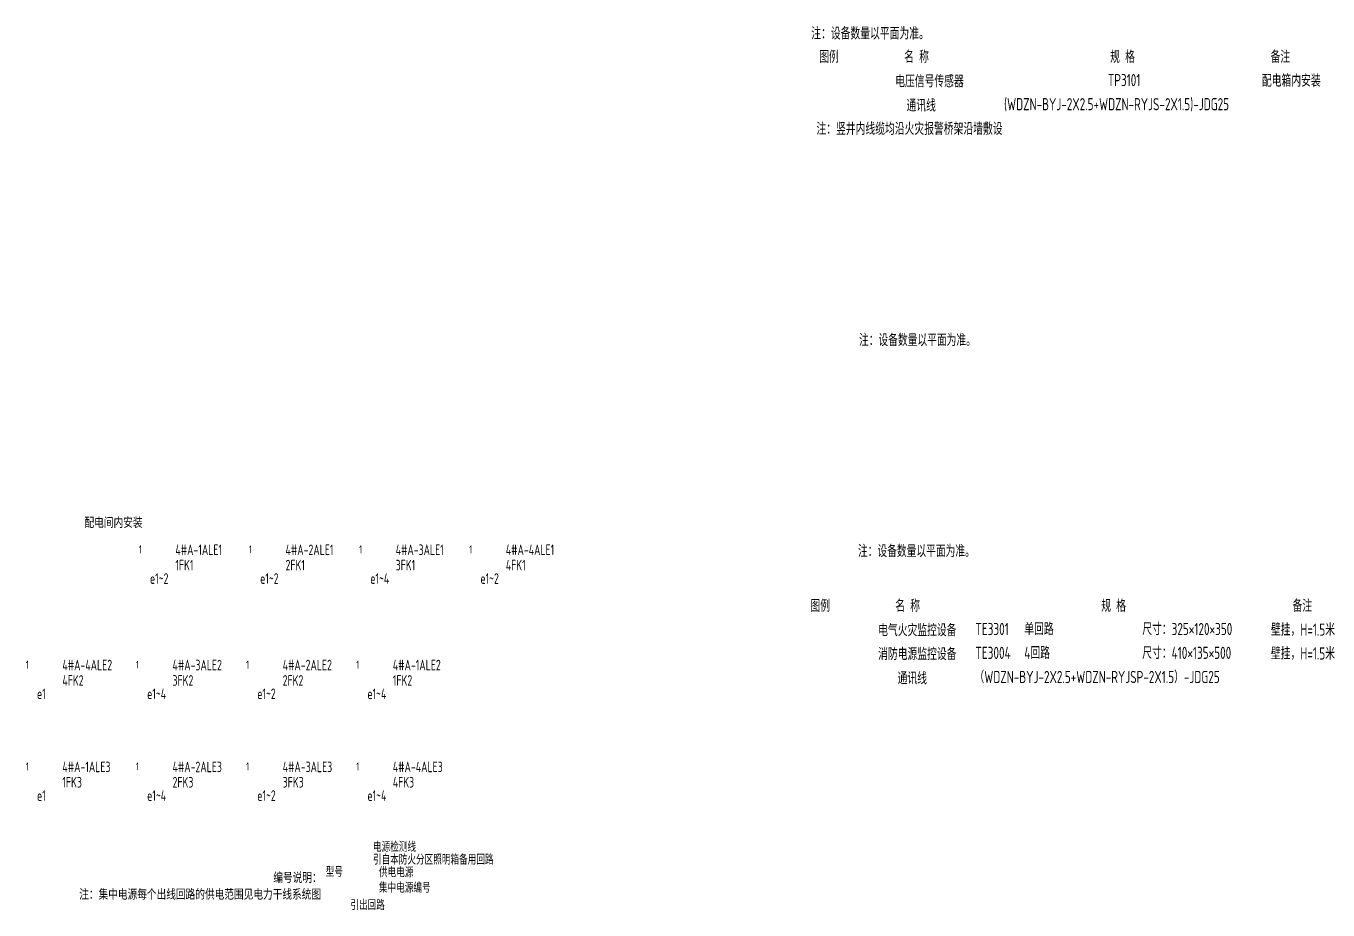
# Model space of a CAD drawing. Extents: x 1725663 to 4653551, y -550461 to 248782.
# Drawn here: x 2494791 to 2591071, y 67839 to 133223 of the extents above; entities that cross this region are included whole.
import ezdxf

# ---------------------------------------------------------------- set-up
doc = ezdxf.new("R2010")
doc.units = 0
doc.header["$LTSCALE"] = 1000
for name, color, linetype in [('PUB_TEXT', 7, 'Continuous'), ('TEL_TEXT', 7, 'Continuous'), ('TXT', 3, 'Continuous')]:
    doc.layers.add(name, color=color, linetype=linetype)
doc.styles.add('BZ', font='tssdeng.shx', dxfattribs={"width": 0.8, "bigfont": 'tssdchn.shx'})
doc.styles.add('wei', font='BZXW.shx', dxfattribs={"width": 0.8, "height": 600, "bigfont": 'bzhz.shx'})

msp = doc.modelspace()

# ---------------------------------------------------------------- texts
at = {"style": 'BZ', "width": 0.7}
for s, p in [('注：设备数量以平面为准。', (2552861, 132225)), ('图例', (2553453, 130494)), ('名 称', (2559730, 130494)), ('规 格', (2574962, 130494)), ('备注', (2586825, 130494)), ('电压信号传感器 ', (2559066, 128689)), ('TP3101 ', (2574794, 128776)), ('配电箱内安装', (2586188, 128731)), ('通讯线', (2559902, 126896)), ('(WDZN-BYJ-2X2.5+WDZN-RYJS-2X1.5)-JDG25', (2567117, 126992)), ('注：竖井内线缆均沿火灾报警桥架沿墙敷设', (2553242, 125171)), ('图例', (2552795, 89889)), ('名 称', (2559072, 89889)), ('规 格', (2574303, 89889)), ('备注', (2588451, 89889)), ('电气火灾监控设备', (2557804, 88084)), ('TE3301 ', (2565004, 88171)), ('单回路', (2568612, 88171)), ('尺寸：325×120×350', (2577334, 88171)), ('壁挂，H=1.5米', (2586852, 88126)), ('消防电源监控设备', (2557804, 86320)), ('TE3004', (2565004, 86407)), ('4回路', (2568612, 86407)), ('尺寸：410×135×500', (2577334, 86407)), ('壁挂，H=1.5米', (2586852, 86362)), ('通讯线', (2559244, 84527)), ('（WDZN-BYJ-2X2.5+WDZN-RYJSP-2X1.5）-JDG25', (2564930, 84623))]:
    msp.add_text(s, height=900, dxfattribs=at).set_placement(p)
at = {"layer": 'PUB_TEXT', "color": 0, "style": 'BZ', "width": 0.7}
for s, height, p in [('配电间内安装', 786.1, (2499115, 96094)), ('4#A-1ALE1', 786.1, (2505837, 94087)), ('4#A-2ALE1', 786.1, (2513982, 94087)), ('4#A-3ALE1', 786.1, (2522127, 94087)), ('4#A-4ALE1', 786.1, (2530272, 94087)), ('1FK1', 786.1, (2505837, 92951)), ('2FK1', 786.1, (2513982, 92951)), ('3FK1', 786.1, (2522127, 92951)), ('4FK1', 786.1, (2530272, 92951)), ('e1~2', 786.1, (2503961, 91961)), ('e1~2', 786.1, (2512105, 91961)), ('e1~4', 786.1, (2520250, 91961)), ('e1~2', 786.1, (2528395, 91961)), ('4#A-4ALE2', 786.1, (2497481, 85560, -3670)), ('4#A-3ALE2', 786.1, (2505626, 85560, -3670)), ('4#A-2ALE2', 786.1, (2513771, 85560, -3670)), ('4#A-1ALE2', 786.1, (2521916, 85560, -3670)), ('4FK2', 786.1, (2497481, 84423, -3670)), ('3FK2', 786.1, (2505626, 84423, -3670)), ('2FK2', 786.1, (2513771, 84423, -3670)), ('1FK2', 786.1, (2521916, 84423, -3670)), ('e1', 786.1, (2495605, 83434, -3670)), ('e1~4', 786.1, (2503749, 83434, -3670)), ('e1~2', 786.1, (2511894, 83434, -3670)), ('e1~4', 786.1, (2520039, 83434, -3670)), ('4#A-1ALE3', 786.1, (2497481, 78031, -3670)), ('4#A-2ALE3', 786.1, (2505626, 78031, -3670)), ('4#A-3ALE3', 786.1, (2513771, 78031, -3670)), ('4#A-4ALE3', 786.1, (2521916, 78031, -3670)), ('1FK3', 786.1, (2497481, 76895, -3670)), ('2FK3', 786.1, (2505626, 76895, -3670)), ('3FK3', 786.1, (2513771, 76895, -3670)), ('4FK3', 786.1, (2521916, 76895, -3670)), ('e1', 786.1, (2495605, 75906, -3670)), ('e1~4', 786.1, (2503749, 75906, -3670)), ('e1~2', 786.1, (2511894, 75906, -3670)), ('e1~4', 786.1, (2520039, 75906, -3670)), ('电源检测线', 700, (2520448, 72141)), ('引自本防火分区照明箱备用回路', 700, (2520444, 71198)), ('编号说明：', 786.1, (2513079, 69828, 3670)), ('型号', 700, (2516954, 70295, 3670)), ('供电电源', 700, (2520887, 70260, 3670)), ('注：集中电源每个出线回路的供电范围见电力干线系统图', 786.11, (2498723, 68595)), ('集中电源编号', 700, (2520887, 69121, 3670)), ('引出回路', 700, (2518774, 67839, 3670))]:
    msp.add_text(s, height=height, dxfattribs=at).set_placement(p)
at = {"layer": 'TEL_TEXT', "style": 'BZ', "width": 0.8}
for p in [(2503131, 94218), (2511276, 94218), (2519420, 94218), (2527565, 94218), (2494775, 85690, -3670), (2502920, 85690, -3670), (2511065, 85690, -3670), (2519209, 85690, -3670), (2494775, 78162, -3670), (2502920, 78162, -3670), (2511065, 78162, -3670), (2519209, 78162, -3670)]:
    msp.add_text('1', height=589, dxfattribs=at).set_placement(p)
at = {"layer": 'TXT', "style": 'wei', "width": 0.8}
for p in [(2556391, 109544, 419), (2556314, 93936, 628)]:
    msp.add_text('注：设备数量以平面为准。', height=900, dxfattribs=at).set_placement(p)

doc.saveas('drawing.dxf')
